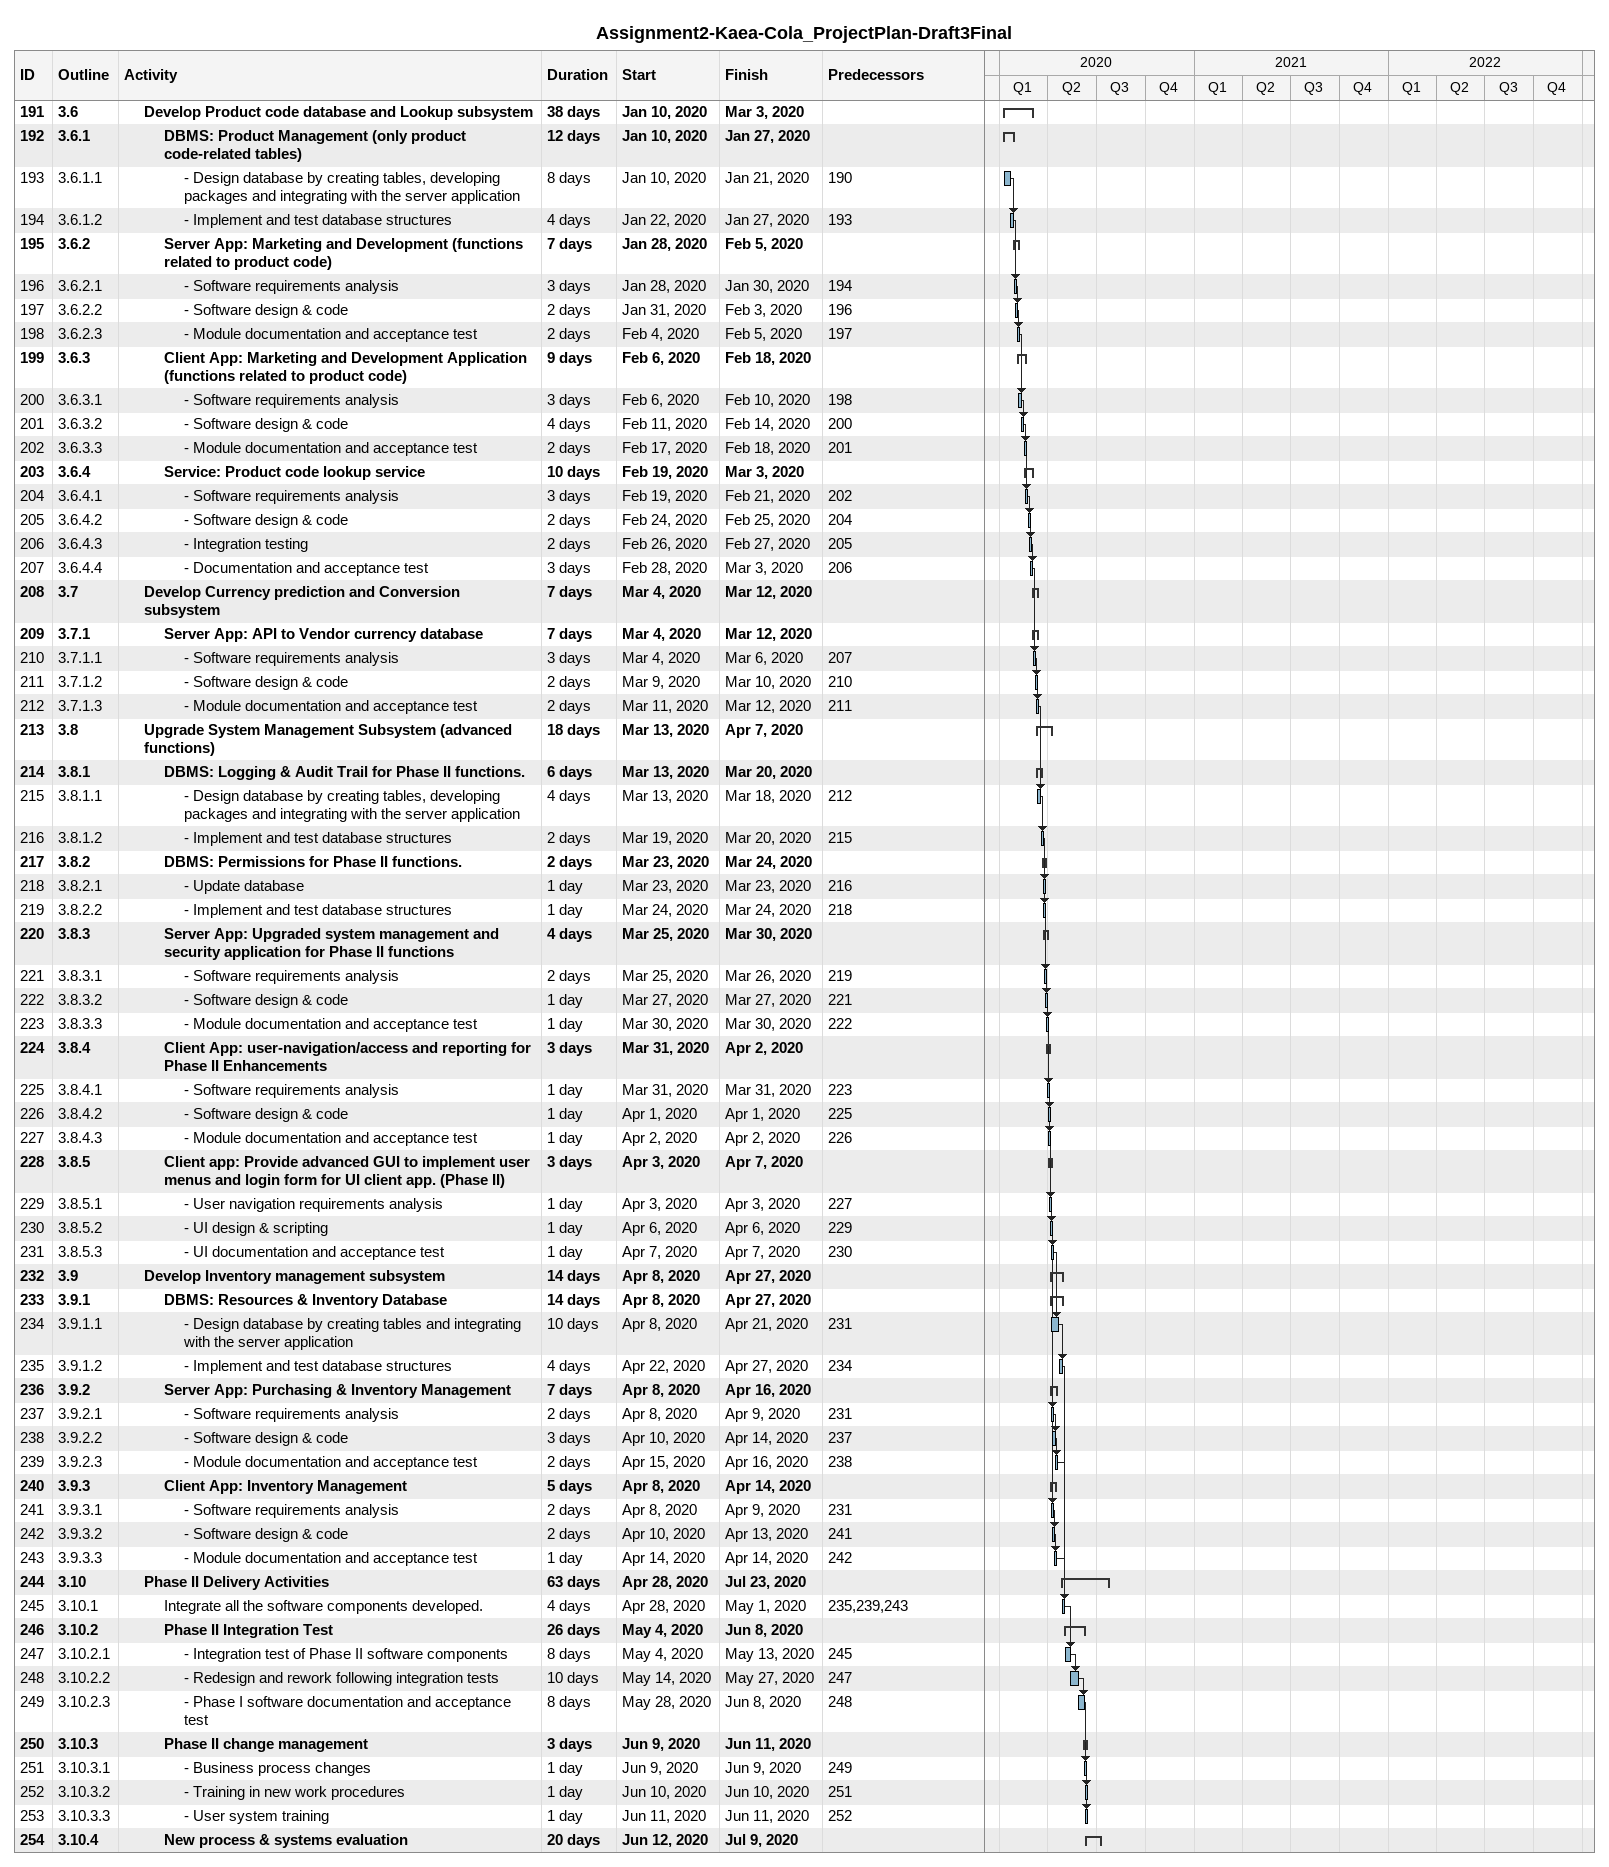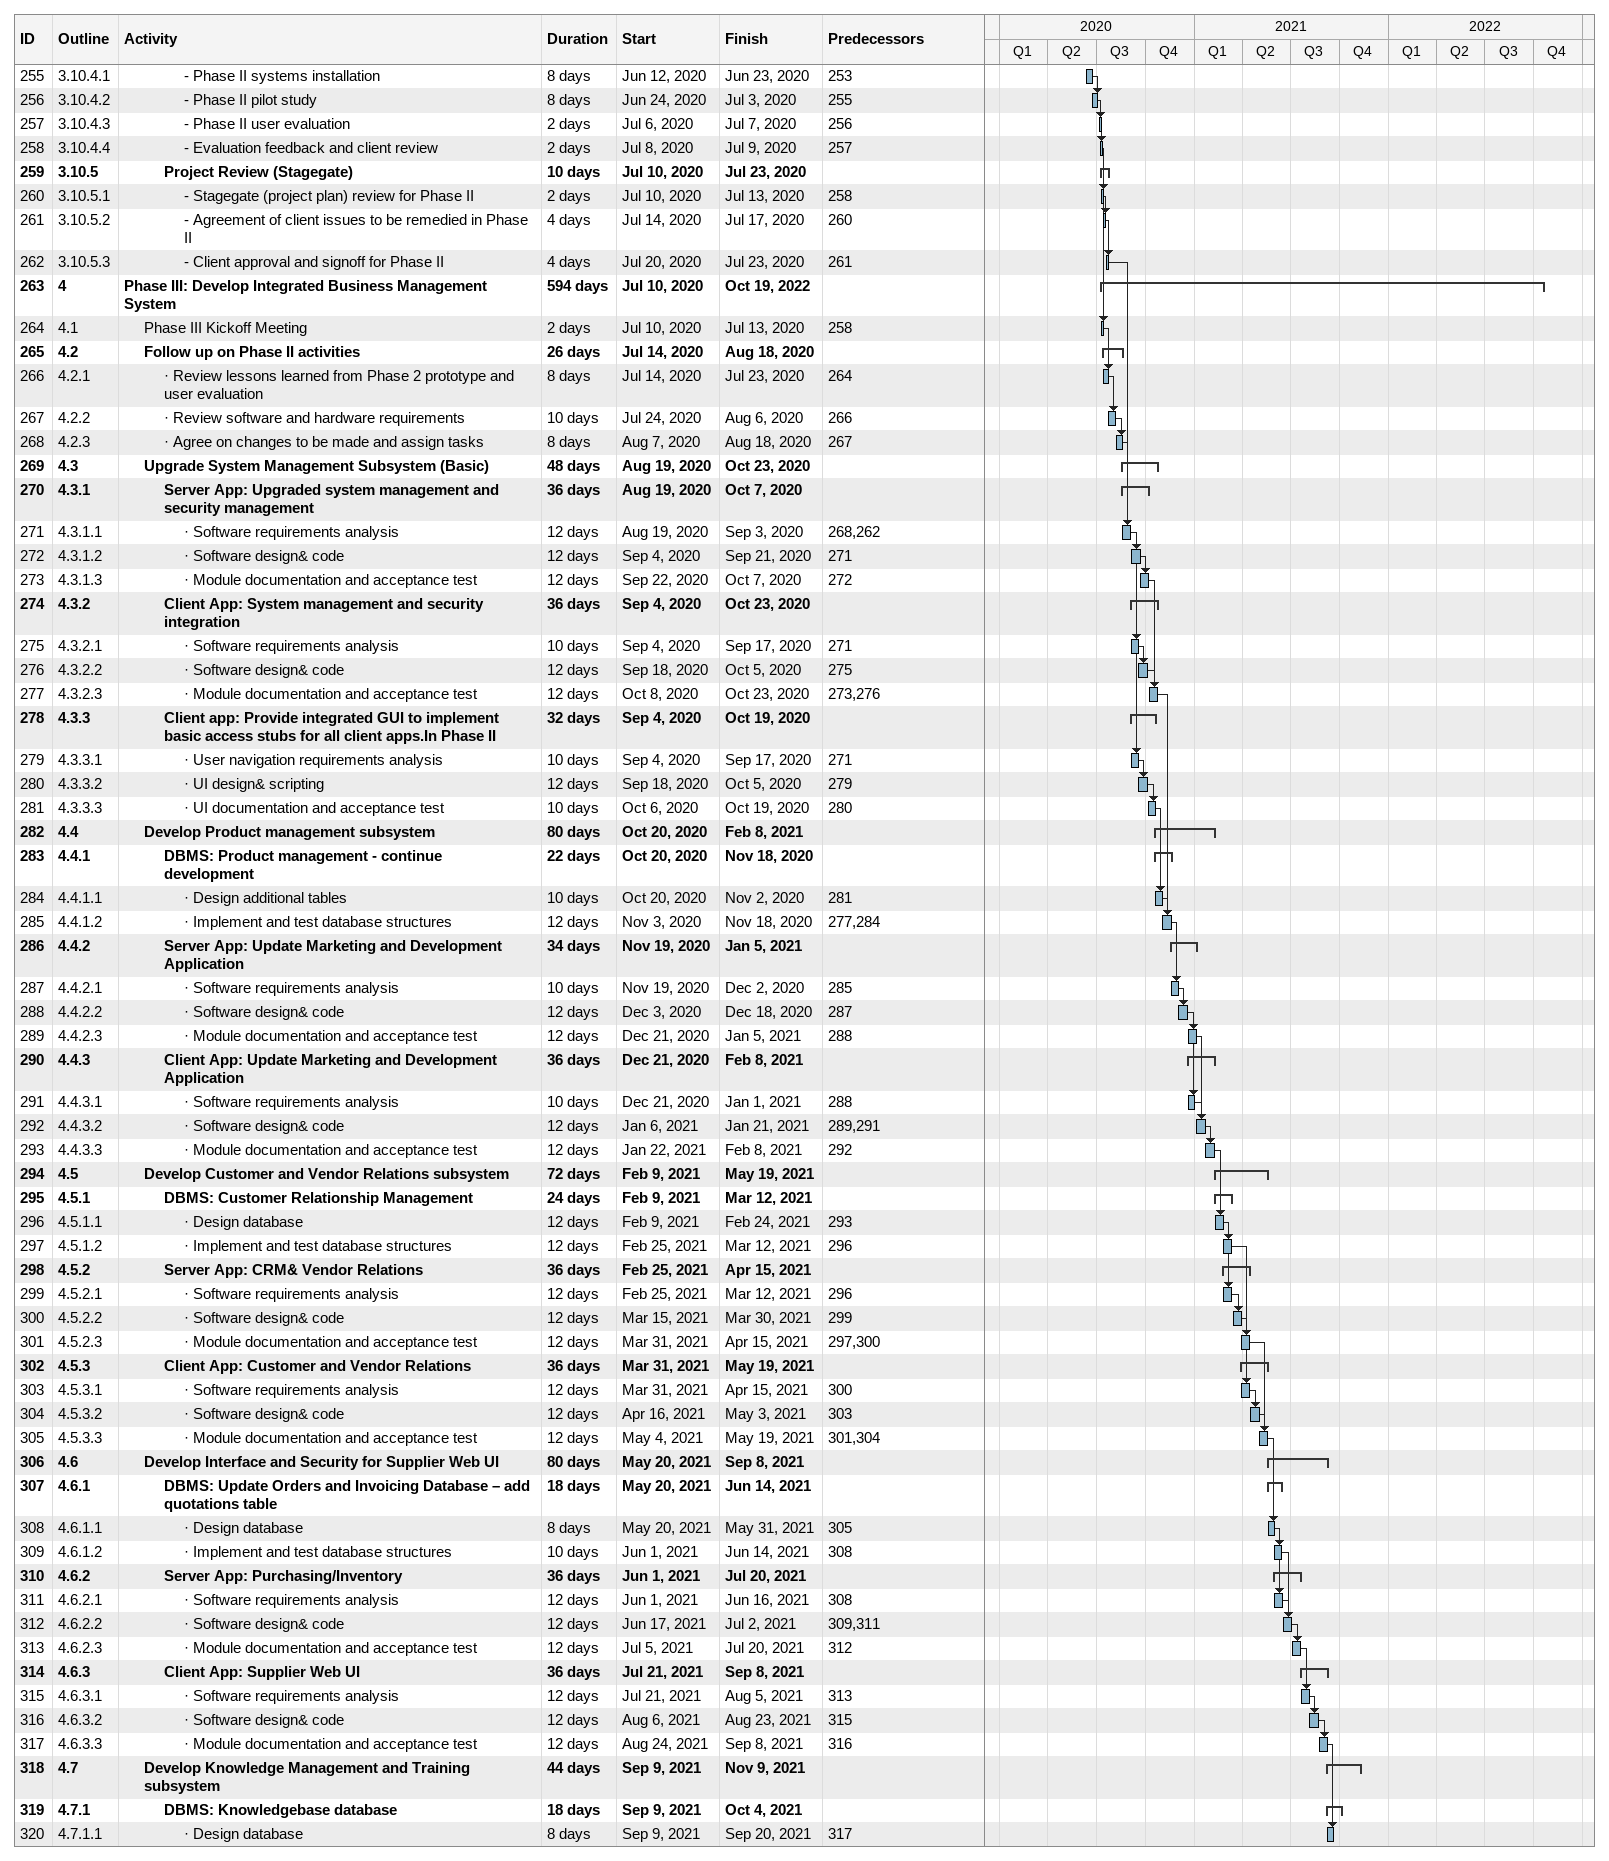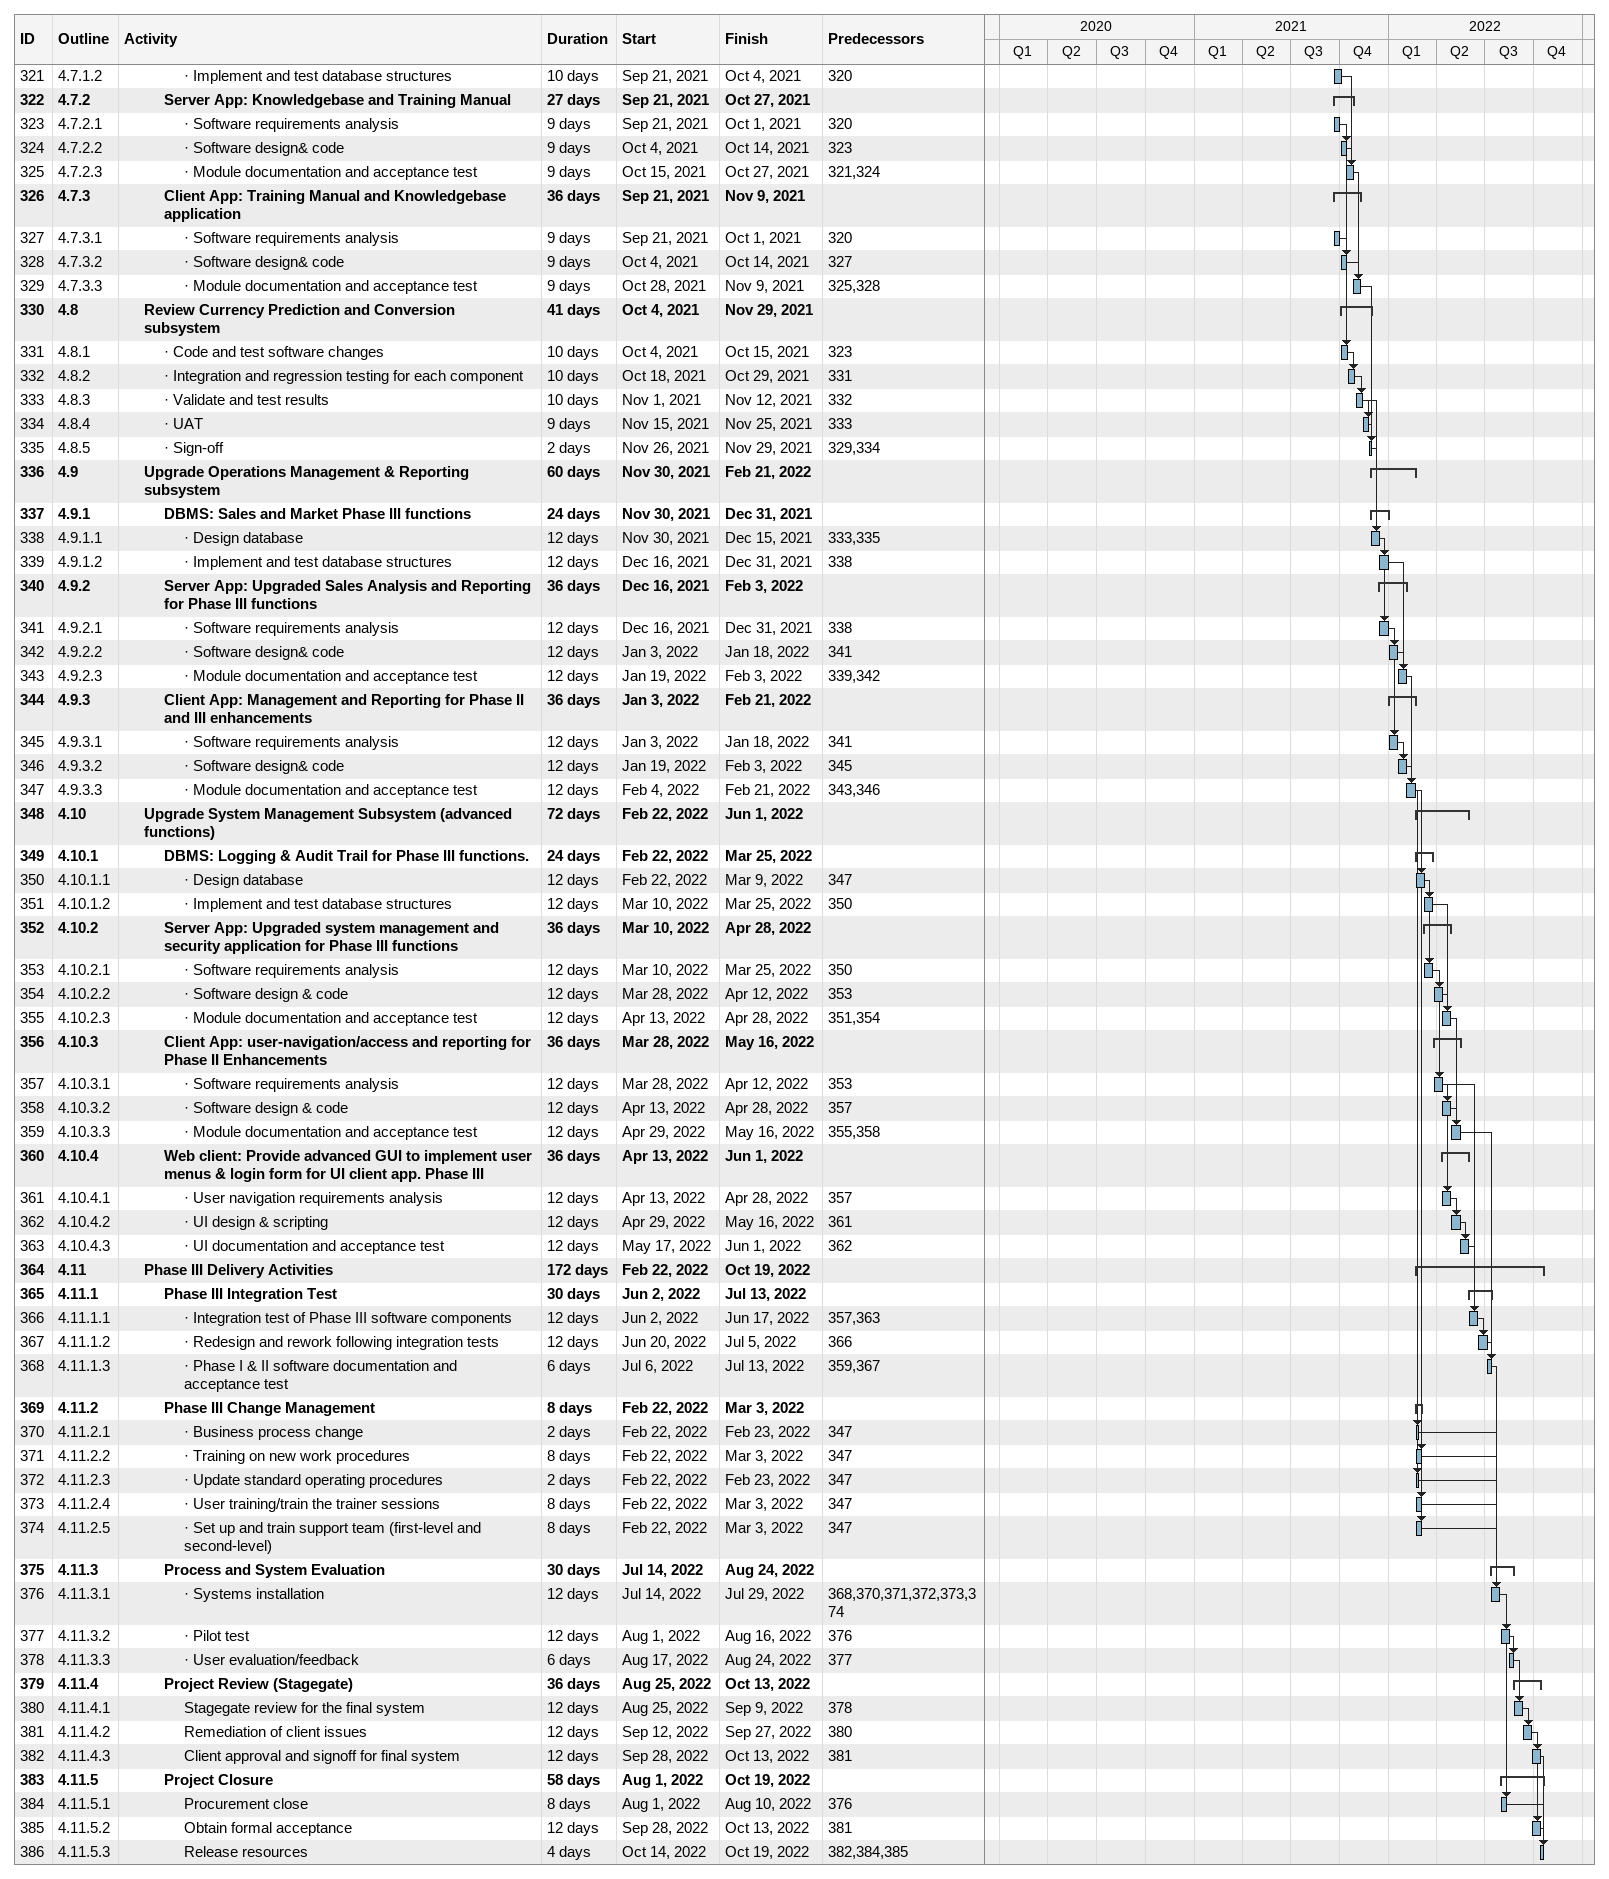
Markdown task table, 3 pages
Assignment2-Kaea-Cola_ProjectPlan-Draft3Final

| ID | WBS | Task | Duration | Start | Finish | Predecessors |
|---|---|---|---|---|---|---|
| 191 | 3.6 | **Develop Product code database and Lookup subsystem** | 38d | 2020-01-10 | 2020-03-03 |  |
| 192 | 3.6.1 | **DBMS: Product Management (only product code-related tables)** | 12d | 2020-01-10 | 2020-01-27 |  |
| 193 | 3.6.1.1 | - Design database by creating tables, developing packages and integrating with the server application | 8d | 2020-01-10 | 2020-01-21 | 190 |
| 194 | 3.6.1.2 | - Implement and test database structures | 4d | 2020-01-22 | 2020-01-27 | 193 |
| 195 | 3.6.2 | **Server App: Marketing and Development (functions related to product code)** | 7d | 2020-01-28 | 2020-02-05 |  |
| 196 | 3.6.2.1 | - Software requirements analysis | 3d | 2020-01-28 | 2020-01-30 | 194 |
| 197 | 3.6.2.2 | - Software design & code | 2d | 2020-01-31 | 2020-02-03 | 196 |
| 198 | 3.6.2.3 | - Module documentation and acceptance test | 2d | 2020-02-04 | 2020-02-05 | 197 |
| 199 | 3.6.3 | **Client App: Marketing and Development Application (functions related to product code)** | 9d | 2020-02-06 | 2020-02-18 |  |
| 200 | 3.6.3.1 | - Software requirements analysis | 3d | 2020-02-06 | 2020-02-10 | 198 |
| 201 | 3.6.3.2 | - Software design & code | 4d | 2020-02-11 | 2020-02-14 | 200 |
| 202 | 3.6.3.3 | - Module documentation and acceptance test | 2d | 2020-02-17 | 2020-02-18 | 201 |
| 203 | 3.6.4 | **Service: Product code lookup service** | 10d | 2020-02-19 | 2020-03-03 |  |
| 204 | 3.6.4.1 | - Software requirements analysis | 3d | 2020-02-19 | 2020-02-21 | 202 |
| 205 | 3.6.4.2 | - Software design & code | 2d | 2020-02-24 | 2020-02-25 | 204 |
| 206 | 3.6.4.3 | - Integration testing | 2d | 2020-02-26 | 2020-02-27 | 205 |
| 207 | 3.6.4.4 | - Documentation and acceptance test | 3d | 2020-02-28 | 2020-03-03 | 206 |
| 208 | 3.7 | **Develop Currency prediction and Conversion subsystem** | 7d | 2020-03-04 | 2020-03-12 |  |
| 209 | 3.7.1 | **Server App: API to Vendor currency database** | 7d | 2020-03-04 | 2020-03-12 |  |
| 210 | 3.7.1.1 | - Software requirements analysis | 3d | 2020-03-04 | 2020-03-06 | 207 |
| 211 | 3.7.1.2 | - Software design & code | 2d | 2020-03-09 | 2020-03-10 | 210 |
| 212 | 3.7.1.3 | - Module documentation and acceptance test | 2d | 2020-03-11 | 2020-03-12 | 211 |
| 213 | 3.8 | **Upgrade System Management Subsystem (advanced functions)** | 18d | 2020-03-13 | 2020-04-07 |  |
| 214 | 3.8.1 | **DBMS: Logging & Audit Trail for Phase II functions.** | 6d | 2020-03-13 | 2020-03-20 |  |
| 215 | 3.8.1.1 | - Design database by creating tables, developing packages and integrating with the server application | 4d | 2020-03-13 | 2020-03-18 | 212 |
| 216 | 3.8.1.2 | - Implement and test database structures | 2d | 2020-03-19 | 2020-03-20 | 215 |
| 217 | 3.8.2 | **DBMS: Permissions for Phase II functions.** | 2d | 2020-03-23 | 2020-03-24 |  |
| 218 | 3.8.2.1 | - Update database | 1d | 2020-03-23 | 2020-03-23 | 216 |
| 219 | 3.8.2.2 | - Implement and test database structures | 1d | 2020-03-24 | 2020-03-24 | 218 |
| 220 | 3.8.3 | **Server App: Upgraded system management and security application for Phase II functions** | 4d | 2020-03-25 | 2020-03-30 |  |
| 221 | 3.8.3.1 | - Software requirements analysis | 2d | 2020-03-25 | 2020-03-26 | 219 |
| 222 | 3.8.3.2 | - Software design & code | 1d | 2020-03-27 | 2020-03-27 | 221 |
| 223 | 3.8.3.3 | - Module documentation and acceptance test | 1d | 2020-03-30 | 2020-03-30 | 222 |
| 224 | 3.8.4 | **Client App: user-navigation/access and reporting for Phase II Enhancements** | 3d | 2020-03-31 | 2020-04-02 |  |
| 225 | 3.8.4.1 | - Software requirements analysis | 1d | 2020-03-31 | 2020-03-31 | 223 |
| 226 | 3.8.4.2 | - Software design & code | 1d | 2020-04-01 | 2020-04-01 | 225 |
| 227 | 3.8.4.3 | - Module documentation and acceptance test | 1d | 2020-04-02 | 2020-04-02 | 226 |
| 228 | 3.8.5 | **Client app: Provide advanced GUI to implement user menus and login form for UI client app. (Phase II)** | 3d | 2020-04-03 | 2020-04-07 |  |
| 229 | 3.8.5.1 | - User navigation requirements analysis | 1d | 2020-04-03 | 2020-04-03 | 227 |
| 230 | 3.8.5.2 | - UI design & scripting | 1d | 2020-04-06 | 2020-04-06 | 229 |
| 231 | 3.8.5.3 | - UI documentation and acceptance test | 1d | 2020-04-07 | 2020-04-07 | 230 |
| 232 | 3.9 | **Develop Inventory management subsystem** | 14d | 2020-04-08 | 2020-04-27 |  |
| 233 | 3.9.1 | **DBMS: Resources & Inventory Database** | 14d | 2020-04-08 | 2020-04-27 |  |
| 234 | 3.9.1.1 | - Design database by creating tables and integrating with the server application | 10d | 2020-04-08 | 2020-04-21 | 231 |
| 235 | 3.9.1.2 | - Implement and test database structures | 4d | 2020-04-22 | 2020-04-27 | 234 |
| 236 | 3.9.2 | **Server App: Purchasing & Inventory Management** | 7d | 2020-04-08 | 2020-04-16 |  |
| 237 | 3.9.2.1 | - Software requirements analysis | 2d | 2020-04-08 | 2020-04-09 | 231 |
| 238 | 3.9.2.2 | - Software design & code | 3d | 2020-04-10 | 2020-04-14 | 237 |
| 239 | 3.9.2.3 | - Module documentation and acceptance test | 2d | 2020-04-15 | 2020-04-16 | 238 |
| 240 | 3.9.3 | **Client App: Inventory Management** | 5d | 2020-04-08 | 2020-04-14 |  |
| 241 | 3.9.3.1 | - Software requirements analysis | 2d | 2020-04-08 | 2020-04-09 | 231 |
| 242 | 3.9.3.2 | - Software design & code | 2d | 2020-04-10 | 2020-04-13 | 241 |
| 243 | 3.9.3.3 | - Module documentation and acceptance test | 1d | 2020-04-14 | 2020-04-14 | 242 |
| 244 | 3.10 | **Phase II Delivery Activities** | 63d | 2020-04-28 | 2020-07-23 |  |
| 245 | 3.10.1 | Integrate all the software components developed. | 4d | 2020-04-28 | 2020-05-01 | 235, 239, 243 |
| 246 | 3.10.2 | **Phase II Integration Test** | 26d | 2020-05-04 | 2020-06-08 |  |
| 247 | 3.10.2.1 | - Integration test of Phase II software components | 8d | 2020-05-04 | 2020-05-13 | 245 |
| 248 | 3.10.2.2 | - Redesign and rework following integration tests | 10d | 2020-05-14 | 2020-05-27 | 247 |
| 249 | 3.10.2.3 | - Phase I software documentation and acceptance test | 8d | 2020-05-28 | 2020-06-08 | 248 |
| 250 | 3.10.3 | **Phase II change management** | 3d | 2020-06-09 | 2020-06-11 |  |
| 251 | 3.10.3.1 | - Business process changes | 1d | 2020-06-09 | 2020-06-09 | 249 |
| 252 | 3.10.3.2 | - Training in new work procedures | 1d | 2020-06-10 | 2020-06-10 | 251 |
| 253 | 3.10.3.3 | - User system training | 1d | 2020-06-11 | 2020-06-11 | 252 |
| 254 | 3.10.4 | **New process & systems evaluation** | 20d | 2020-06-12 | 2020-07-09 |  |
| 255 | 3.10.4.1 | - Phase II systems installation | 8d | 2020-06-12 | 2020-06-23 | 253 |
| 256 | 3.10.4.2 | - Phase II pilot study | 8d | 2020-06-24 | 2020-07-03 | 255 |
| 257 | 3.10.4.3 | - Phase II user evaluation | 2d | 2020-07-06 | 2020-07-07 | 256 |
| 258 | 3.10.4.4 | - Evaluation feedback and client review | 2d | 2020-07-08 | 2020-07-09 | 257 |
| 259 | 3.10.5 | **Project Review (Stagegate)** | 10d | 2020-07-10 | 2020-07-23 |  |
| 260 | 3.10.5.1 | - Stagegate (project plan) review for Phase II | 2d | 2020-07-10 | 2020-07-13 | 258 |
| 261 | 3.10.5.2 | - Agreement of client issues to be remedied in Phase II | 4d | 2020-07-14 | 2020-07-17 | 260 |
| 262 | 3.10.5.3 | - Client approval and signoff for Phase II | 4d | 2020-07-20 | 2020-07-23 | 261 |
| 263 | 4 | **Phase III: Develop Integrated Business Management System** | 594d | 2020-07-10 | 2022-10-19 |  |
| 264 | 4.1 | Phase III Kickoff Meeting | 2d | 2020-07-10 | 2020-07-13 | 258 |
| 265 | 4.2 | **Follow up on Phase II activities** | 26d | 2020-07-14 | 2020-08-18 |  |
| 266 | 4.2.1 | · Review lessons learned from Phase 2 prototype and user evaluation | 8d | 2020-07-14 | 2020-07-23 | 264 |
| 267 | 4.2.2 | · Review software and hardware requirements | 10d | 2020-07-24 | 2020-08-06 | 266 |
| 268 | 4.2.3 | · Agree on changes to be made and assign tasks | 8d | 2020-08-07 | 2020-08-18 | 267 |
| 269 | 4.3 | **Upgrade System Management Subsystem (Basic)** | 48d | 2020-08-19 | 2020-10-23 |  |
| 270 | 4.3.1 | **Server App: Upgraded system management and security management** | 36d | 2020-08-19 | 2020-10-07 |  |
| 271 | 4.3.1.1 | · Software requirements analysis | 12d | 2020-08-19 | 2020-09-03 | 268, 262 |
| 272 | 4.3.1.2 | · Software design& code | 12d | 2020-09-04 | 2020-09-21 | 271 |
| 273 | 4.3.1.3 | · Module documentation and acceptance test | 12d | 2020-09-22 | 2020-10-07 | 272 |
| 274 | 4.3.2 | **Client App: System management and security integration** | 36d | 2020-09-04 | 2020-10-23 |  |
| 275 | 4.3.2.1 | · Software requirements analysis | 10d | 2020-09-04 | 2020-09-17 | 271 |
| 276 | 4.3.2.2 | · Software design& code | 12d | 2020-09-18 | 2020-10-05 | 275 |
| 277 | 4.3.2.3 | · Module documentation and acceptance test | 12d | 2020-10-08 | 2020-10-23 | 273, 276 |
| 278 | 4.3.3 | **Client app: Provide integrated GUI to implement basic access stubs for all client apps.In Phase II** | 32d | 2020-09-04 | 2020-10-19 |  |
| 279 | 4.3.3.1 | · User navigation requirements analysis | 10d | 2020-09-04 | 2020-09-17 | 271 |
| 280 | 4.3.3.2 | · UI design& scripting | 12d | 2020-09-18 | 2020-10-05 | 279 |
| 281 | 4.3.3.3 | · UI documentation and acceptance test | 10d | 2020-10-06 | 2020-10-19 | 280 |
| 282 | 4.4 | **Develop Product management subsystem** | 80d | 2020-10-20 | 2021-02-08 |  |
| 283 | 4.4.1 | **DBMS: Product management - continue development** | 22d | 2020-10-20 | 2020-11-18 |  |
| 284 | 4.4.1.1 | · Design additional tables | 10d | 2020-10-20 | 2020-11-02 | 281 |
| 285 | 4.4.1.2 | · Implement and test database structures | 12d | 2020-11-03 | 2020-11-18 | 277, 284 |
| 286 | 4.4.2 | **Server App: Update Marketing and Development Application** | 34d | 2020-11-19 | 2021-01-05 |  |
| 287 | 4.4.2.1 | · Software requirements analysis | 10d | 2020-11-19 | 2020-12-02 | 285 |
| 288 | 4.4.2.2 | · Software design& code | 12d | 2020-12-03 | 2020-12-18 | 287 |
| 289 | 4.4.2.3 | · Module documentation and acceptance test | 12d | 2020-12-21 | 2021-01-05 | 288 |
| 290 | 4.4.3 | **Client App: Update Marketing and Development Application** | 36d | 2020-12-21 | 2021-02-08 |  |
| 291 | 4.4.3.1 | · Software requirements analysis | 10d | 2020-12-21 | 2021-01-01 | 288 |
| 292 | 4.4.3.2 | · Software design& code | 12d | 2021-01-06 | 2021-01-21 | 289, 291 |
| 293 | 4.4.3.3 | · Module documentation and acceptance test | 12d | 2021-01-22 | 2021-02-08 | 292 |
| 294 | 4.5 | **Develop Customer and Vendor Relations subsystem** | 72d | 2021-02-09 | 2021-05-19 |  |
| 295 | 4.5.1 | **DBMS: Customer Relationship Management** | 24d | 2021-02-09 | 2021-03-12 |  |
| 296 | 4.5.1.1 | · Design database | 12d | 2021-02-09 | 2021-02-24 | 293 |
| 297 | 4.5.1.2 | · Implement and test database structures | 12d | 2021-02-25 | 2021-03-12 | 296 |
| 298 | 4.5.2 | **Server App: CRM& Vendor Relations** | 36d | 2021-02-25 | 2021-04-15 |  |
| 299 | 4.5.2.1 | · Software requirements analysis | 12d | 2021-02-25 | 2021-03-12 | 296 |
| 300 | 4.5.2.2 | · Software design& code | 12d | 2021-03-15 | 2021-03-30 | 299 |
| 301 | 4.5.2.3 | · Module documentation and acceptance test | 12d | 2021-03-31 | 2021-04-15 | 297, 300 |
| 302 | 4.5.3 | **Client App: Customer and Vendor Relations** | 36d | 2021-03-31 | 2021-05-19 |  |
| 303 | 4.5.3.1 | · Software requirements analysis | 12d | 2021-03-31 | 2021-04-15 | 300 |
| 304 | 4.5.3.2 | · Software design& code | 12d | 2021-04-16 | 2021-05-03 | 303 |
| 305 | 4.5.3.3 | · Module documentation and acceptance test | 12d | 2021-05-04 | 2021-05-19 | 301, 304 |
| 306 | 4.6 | **Develop Interface and Security for Supplier Web UI** | 80d | 2021-05-20 | 2021-09-08 |  |
| 307 | 4.6.1 | **DBMS: Update Orders and Invoicing Database – add quotations table** | 18d | 2021-05-20 | 2021-06-14 |  |
| 308 | 4.6.1.1 | · Design database | 8d | 2021-05-20 | 2021-05-31 | 305 |
| 309 | 4.6.1.2 | · Implement and test database structures | 10d | 2021-06-01 | 2021-06-14 | 308 |
| 310 | 4.6.2 | **Server App: Purchasing/Inventory** | 36d | 2021-06-01 | 2021-07-20 |  |
| 311 | 4.6.2.1 | · Software requirements analysis | 12d | 2021-06-01 | 2021-06-16 | 308 |
| 312 | 4.6.2.2 | · Software design& code | 12d | 2021-06-17 | 2021-07-02 | 309, 311 |
| 313 | 4.6.2.3 | · Module documentation and acceptance test | 12d | 2021-07-05 | 2021-07-20 | 312 |
| 314 | 4.6.3 | **Client App: Supplier Web UI** | 36d | 2021-07-21 | 2021-09-08 |  |
| 315 | 4.6.3.1 | · Software requirements analysis | 12d | 2021-07-21 | 2021-08-05 | 313 |
| 316 | 4.6.3.2 | · Software design& code | 12d | 2021-08-06 | 2021-08-23 | 315 |
| 317 | 4.6.3.3 | · Module documentation and acceptance test | 12d | 2021-08-24 | 2021-09-08 | 316 |
| 318 | 4.7 | **Develop Knowledge Management and Training subsystem** | 44d | 2021-09-09 | 2021-11-09 |  |
| 319 | 4.7.1 | **DBMS: Knowledgebase database** | 18d | 2021-09-09 | 2021-10-04 |  |
| 320 | 4.7.1.1 | · Design database | 8d | 2021-09-09 | 2021-09-20 | 317 |
| 321 | 4.7.1.2 | · Implement and test database structures | 10d | 2021-09-21 | 2021-10-04 | 320 |
| 322 | 4.7.2 | **Server App: Knowledgebase and Training Manual** | 27d | 2021-09-21 | 2021-10-27 |  |
| 323 | 4.7.2.1 | · Software requirements analysis | 9d | 2021-09-21 | 2021-10-01 | 320 |
| 324 | 4.7.2.2 | · Software design& code | 9d | 2021-10-04 | 2021-10-14 | 323 |
| 325 | 4.7.2.3 | · Module documentation and acceptance test | 9d | 2021-10-15 | 2021-10-27 | 321, 324 |
| 326 | 4.7.3 | **Client App: Training Manual and Knowledgebase application** | 36d | 2021-09-21 | 2021-11-09 |  |
| 327 | 4.7.3.1 | · Software requirements analysis | 9d | 2021-09-21 | 2021-10-01 | 320 |
| 328 | 4.7.3.2 | · Software design& code | 9d | 2021-10-04 | 2021-10-14 | 327 |
| 329 | 4.7.3.3 | · Module documentation and acceptance test | 9d | 2021-10-28 | 2021-11-09 | 325, 328 |
| 330 | 4.8 | **Review Currency Prediction and Conversion subsystem** | 41d | 2021-10-04 | 2021-11-29 |  |
| 331 | 4.8.1 | · Code and test software changes | 10d | 2021-10-04 | 2021-10-15 | 323 |
| 332 | 4.8.2 | · Integration and regression testing for each component | 10d | 2021-10-18 | 2021-10-29 | 331 |
| 333 | 4.8.3 | · Validate and test results | 10d | 2021-11-01 | 2021-11-12 | 332 |
| 334 | 4.8.4 | · UAT | 9d | 2021-11-15 | 2021-11-25 | 333 |
| 335 | 4.8.5 | · Sign-off | 2d | 2021-11-26 | 2021-11-29 | 329, 334 |
| 336 | 4.9 | **Upgrade Operations Management & Reporting subsystem** | 60d | 2021-11-30 | 2022-02-21 |  |
| 337 | 4.9.1 | **DBMS: Sales and Market Phase III functions** | 24d | 2021-11-30 | 2021-12-31 |  |
| 338 | 4.9.1.1 | · Design database | 12d | 2021-11-30 | 2021-12-15 | 333, 335 |
| 339 | 4.9.1.2 | · Implement and test database structures | 12d | 2021-12-16 | 2021-12-31 | 338 |
| 340 | 4.9.2 | **Server App: Upgraded Sales Analysis and Reporting for Phase III functions** | 36d | 2021-12-16 | 2022-02-03 |  |
| 341 | 4.9.2.1 | · Software requirements analysis | 12d | 2021-12-16 | 2021-12-31 | 338 |
| 342 | 4.9.2.2 | · Software design& code | 12d | 2022-01-03 | 2022-01-18 | 341 |
| 343 | 4.9.2.3 | · Module documentation and acceptance test | 12d | 2022-01-19 | 2022-02-03 | 339, 342 |
| 344 | 4.9.3 | **Client App: Management and Reporting for Phase II and III enhancements** | 36d | 2022-01-03 | 2022-02-21 |  |
| 345 | 4.9.3.1 | · Software requirements analysis | 12d | 2022-01-03 | 2022-01-18 | 341 |
| 346 | 4.9.3.2 | · Software design& code | 12d | 2022-01-19 | 2022-02-03 | 345 |
| 347 | 4.9.3.3 | · Module documentation and acceptance test | 12d | 2022-02-04 | 2022-02-21 | 343, 346 |
| 348 | 4.10 | **Upgrade System Management Subsystem (advanced functions)** | 72d | 2022-02-22 | 2022-06-01 |  |
| 349 | 4.10.1 | **DBMS: Logging & Audit Trail for Phase III functions.** | 24d | 2022-02-22 | 2022-03-25 |  |
| 350 | 4.10.1.1 | · Design database | 12d | 2022-02-22 | 2022-03-09 | 347 |
| 351 | 4.10.1.2 | · Implement and test database structures | 12d | 2022-03-10 | 2022-03-25 | 350 |
| 352 | 4.10.2 | **Server App: Upgraded system management and security application for Phase III functions** | 36d | 2022-03-10 | 2022-04-28 |  |
| 353 | 4.10.2.1 | · Software requirements analysis | 12d | 2022-03-10 | 2022-03-25 | 350 |
| 354 | 4.10.2.2 | · Software design & code | 12d | 2022-03-28 | 2022-04-12 | 353 |
| 355 | 4.10.2.3 | · Module documentation and acceptance test | 12d | 2022-04-13 | 2022-04-28 | 351, 354 |
| 356 | 4.10.3 | **Client App: user-navigation/access and reporting for Phase II Enhancements** | 36d | 2022-03-28 | 2022-05-16 |  |
| 357 | 4.10.3.1 | · Software requirements analysis | 12d | 2022-03-28 | 2022-04-12 | 353 |
| 358 | 4.10.3.2 | · Software design & code | 12d | 2022-04-13 | 2022-04-28 | 357 |
| 359 | 4.10.3.3 | · Module documentation and acceptance test | 12d | 2022-04-29 | 2022-05-16 | 355, 358 |
| 360 | 4.10.4 | **Web client: Provide advanced GUI to implement user menus & login form for UI client app. Phase III** | 36d | 2022-04-13 | 2022-06-01 |  |
| 361 | 4.10.4.1 | · User navigation requirements analysis | 12d | 2022-04-13 | 2022-04-28 | 357 |
| 362 | 4.10.4.2 | · UI design & scripting | 12d | 2022-04-29 | 2022-05-16 | 361 |
| 363 | 4.10.4.3 | · UI documentation and acceptance test | 12d | 2022-05-17 | 2022-06-01 | 362 |
| 364 | 4.11 | **Phase III Delivery Activities** | 172d | 2022-02-22 | 2022-10-19 |  |
| 365 | 4.11.1 | **Phase III Integration Test** | 30d | 2022-06-02 | 2022-07-13 |  |
| 366 | 4.11.1.1 | · Integration test of Phase III software components | 12d | 2022-06-02 | 2022-06-17 | 357, 363 |
| 367 | 4.11.1.2 | · Redesign and rework following integration tests | 12d | 2022-06-20 | 2022-07-05 | 366 |
| 368 | 4.11.1.3 | · Phase I & II software documentation and acceptance test | 6d | 2022-07-06 | 2022-07-13 | 359, 367 |
| 369 | 4.11.2 | **Phase III Change Management** | 8d | 2022-02-22 | 2022-03-03 |  |
| 370 | 4.11.2.1 | · Business process change | 2d | 2022-02-22 | 2022-02-23 | 347 |
| 371 | 4.11.2.2 | · Training on new work procedures | 8d | 2022-02-22 | 2022-03-03 | 347 |
| 372 | 4.11.2.3 | · Update standard operating procedures | 2d | 2022-02-22 | 2022-02-23 | 347 |
| 373 | 4.11.2.4 | · User training/train the trainer sessions | 8d | 2022-02-22 | 2022-03-03 | 347 |
| 374 | 4.11.2.5 | · Set up and train support team (first-level and second-level) | 8d | 2022-02-22 | 2022-03-03 | 347 |
| 375 | 4.11.3 | **Process and System Evaluation** | 30d | 2022-07-14 | 2022-08-24 |  |
| 376 | 4.11.3.1 | · Systems installation | 12d | 2022-07-14 | 2022-07-29 | 368, 370, 371, 372, 373, 374 |
| 377 | 4.11.3.2 | · Pilot test | 12d | 2022-08-01 | 2022-08-16 | 376 |
| 378 | 4.11.3.3 | · User evaluation/feedback | 6d | 2022-08-17 | 2022-08-24 | 377 |
| 379 | 4.11.4 | **Project Review (Stagegate)** | 36d | 2022-08-25 | 2022-10-13 |  |
| 380 | 4.11.4.1 | Stagegate review for the final system | 12d | 2022-08-25 | 2022-09-09 | 378 |
| 381 | 4.11.4.2 | Remediation of client issues | 12d | 2022-09-12 | 2022-09-27 | 380 |
| 382 | 4.11.4.3 | Client approval and signoff for final system | 12d | 2022-09-28 | 2022-10-13 | 381 |
| 383 | 4.11.5 | **Project Closure** | 58d | 2022-08-01 | 2022-10-19 |  |
| 384 | 4.11.5.1 | Procurement close | 8d | 2022-08-01 | 2022-08-10 | 376 |
| 385 | 4.11.5.2 | Obtain formal acceptance | 12d | 2022-09-28 | 2022-10-13 | 381 |
| 386 | 4.11.5.3 | Release resources | 4d | 2022-10-14 | 2022-10-19 | 382, 384, 385 |
